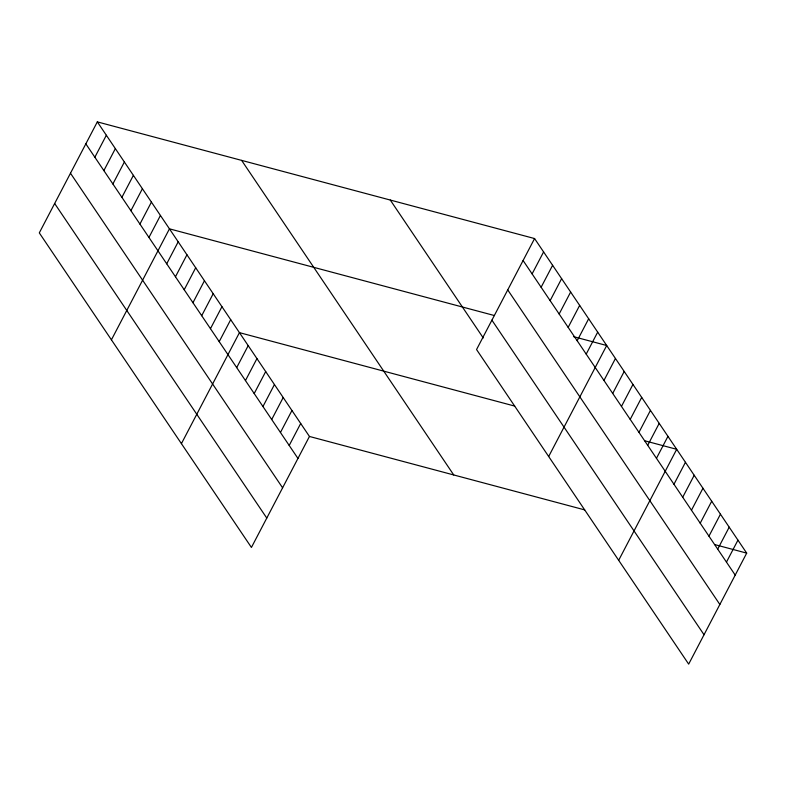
<?xml version="1.0" encoding="UTF-8"?>
<svg xmlns="http://www.w3.org/2000/svg" width="786" height="786" viewBox="0 0 786 786"><rect width="100%" height="100%" fill="white"/><g stroke="black" fill="none" stroke-linecap="round" stroke-linejoin="round"><path stroke-width="1.18" d="M97.326 121.879L39.3 232.882L251.422 547.449L309.448 436.456L97.326 121.879L534.578 238.551L746.7 553.118L688.674 664.121L476.552 349.544L534.578 238.551M94.851 157.229L106.346 135.251M103.87 170.601L115.355 148.623M112.879 183.973L124.375 161.995M121.899 197.335L133.384 175.357M130.908 210.707L142.404 188.728M139.928 224.079L151.413 202.1M148.947 237.451L160.432 215.472M111.416 339.837L169.452 228.834L494.473 315.559M166.711 263.791L178.196 241.813M175.455 276.77L186.95 254.792M184.209 289.739L195.694 267.761M192.953 302.718L204.448 280.74M201.707 315.697L213.193 293.718M210.461 328.676L221.947 306.697M219.206 341.645L230.701 319.666M181.419 443.638L239.445 332.645L514.712 406.087M236.704 367.602L248.199 345.624M245.458 380.571L256.943 358.603M254.202 393.55L265.697 371.572M262.956 406.529L274.442 384.55M271.71 419.508L283.196 397.529M280.455 432.477L291.95 410.498M289.209 445.456L300.694 423.477M532.112 273.892L543.598 251.923M541.122 287.263L552.617 265.285M550.141 300.635L561.626 278.657M559.151 314.007L570.646 292.028M568.17 327.369L579.655 305.39M577.179 340.741L588.675 318.762M586.199 354.113L597.684 332.134M548.677 456.499L606.704 345.506L573.495 336.644M603.962 380.453L615.448 358.475M612.716 393.432L624.202 371.454M621.461 406.411L632.956 384.433M630.215 419.39L641.7 397.411M638.959 432.359L650.454 410.38M647.713 445.338L659.199 423.359M656.457 458.317L667.953 436.338M618.67 560.31L676.697 449.307L644.638 440.759M673.966 484.264L685.451 462.286M682.71 497.243L694.205 475.265M691.464 510.222L702.949 488.244M700.208 523.191L711.703 501.213M708.962 536.17L720.448 514.191M717.706 549.149L729.202 527.17M726.461 562.118L737.946 540.139M309.448 436.456L584.705 509.898M714.631 544.56L746.7 553.118M523.093 260.53L735.215 575.097M507.736 289.906L719.848 604.473M491.908 320.167L704.03 634.744M390.288 200.047L483.272 337.951M241.626 160.383L453.738 474.95M85.841 143.858L297.953 458.435M70.485 173.234L282.596 487.811M54.656 203.505L266.778 518.072"/></g></svg>
